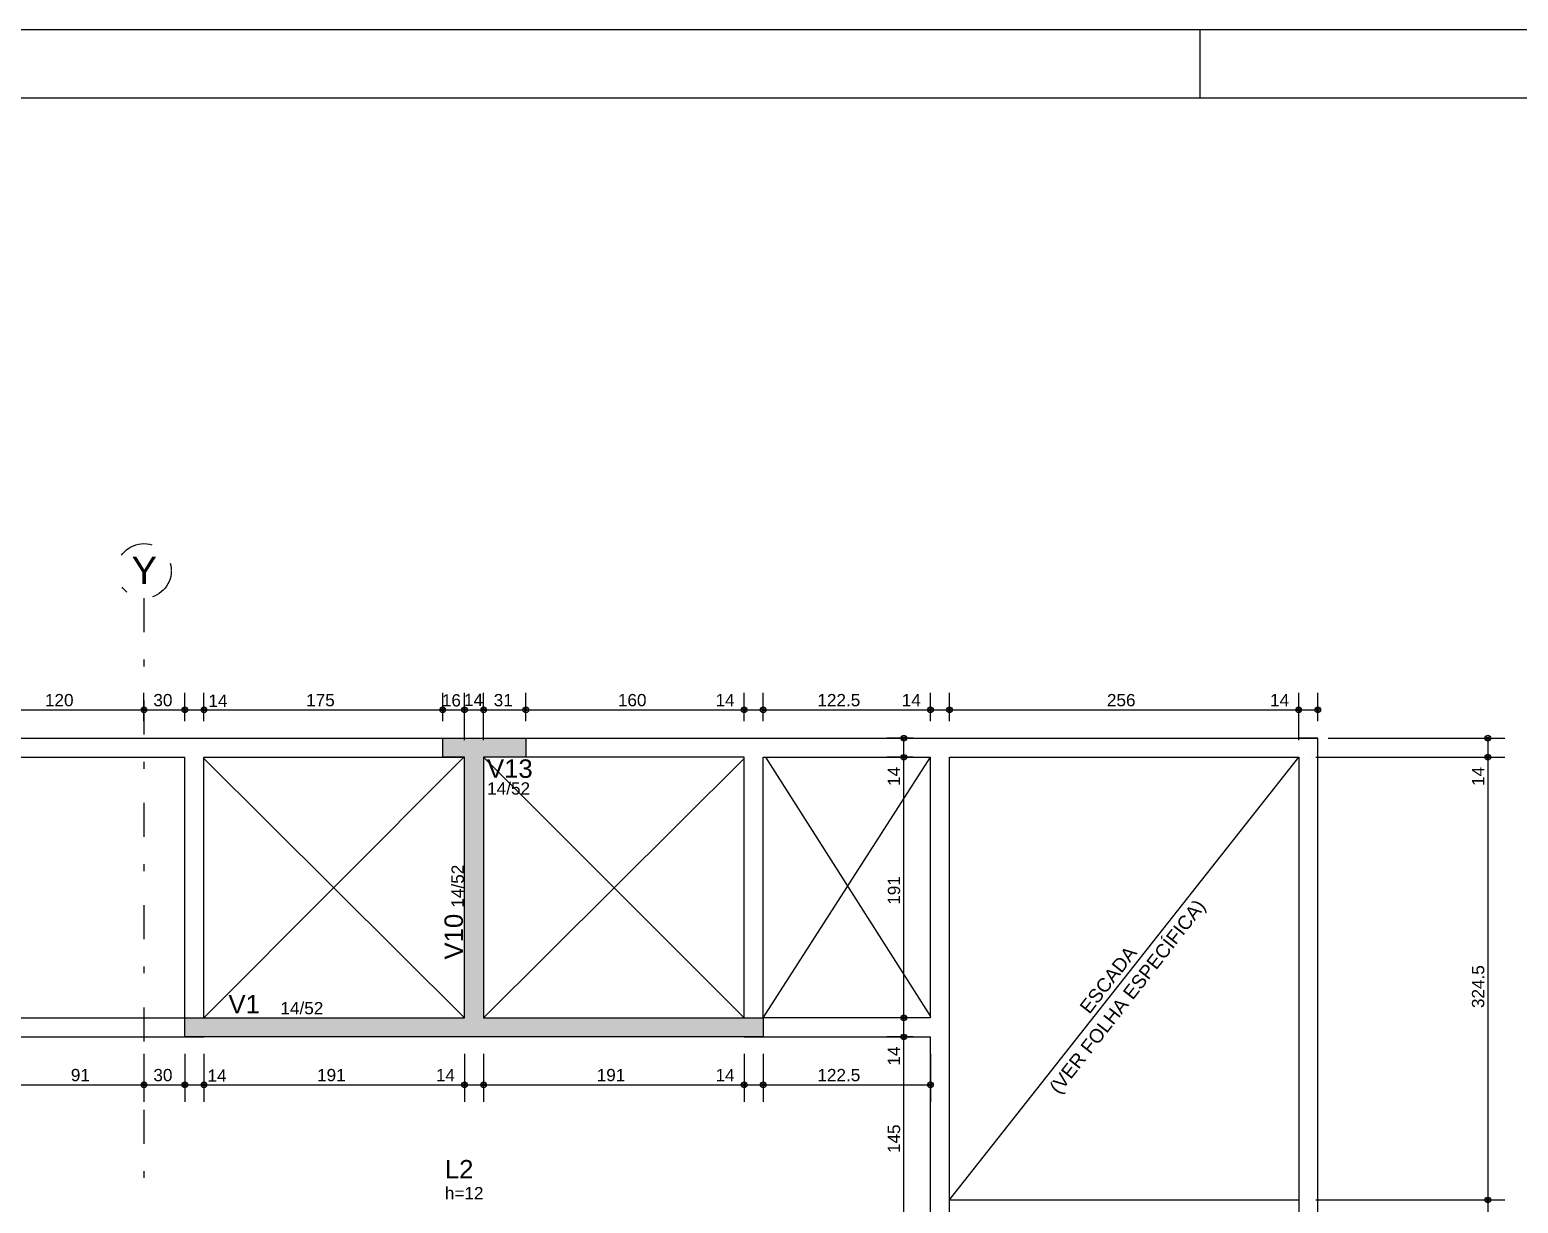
# Model space of a CAD drawing. Extents: x 0 to 119, y 0 to 84.
# Drawn here: x 27.75 to 49.57, y 66.9 to 84.1 of the extents above; entities that cross this region are included whole.
import ezdxf

# ---------------------------------------------------------------- set-up
doc = ezdxf.new("R2010")
doc.units = 0
doc.header["$MEASUREMENT"] = 0
doc.linetypes.add('ESTILO_TQS_0003', pattern=[1.5, 0.5, -0.4, 0.1, -0.5])
for name, color, linetype in [('10', 252, 'CONTINUOUS'), ('18', 6, 'CONTINUOUS'), ('25', 130, 'CONTINUOUS'), ('3', 7, 'CONTINUOUS'), ('32', 250, 'CONTINUOUS'), ('37', 7, 'CONTINUOUS'), ('38', 7, 'CONTINUOUS'), ('40', 7, 'CONTINUOUS'), ('7', 232, 'CONTINUOUS'), ('9', 8, 'CONTINUOUS')]:
    doc.layers.add(name, color=color, linetype=linetype)
doc.styles.add('TQS_ARIAL', font='arial.ttf')

msp = doc.modelspace()

# ---------------------------------------------------------------- linework, layer by layer
at = {"layer": '10', "color": 252, "linetype": 'Continuous'}
for p, q in [((30.30188, 69.61486), (34.11188, 73.43486)), ((34.12188, 69.61486), (30.30188, 73.41486)), ((38.22188, 69.61486), (34.40188, 73.43486)), ((34.40188, 69.61486), (38.22188, 73.41486)), ((38.50188, 69.61486), (40.951924, 73.43486)), ((38.534738, 73.43486), (40.95188, 69.63486)), ((41.231922, 66.94486), (46.351924, 73.43486)), ((41.231922, 66.94486), (46.351924, 66.94486))]:
    msp.add_line(p, q, dxfattribs=at)
at = {"layer": '18', "color": 6, "linetype": 'ESTILO_TQS_0003'}
msp.add_line((29.42188, 75.767195), (29.42188, 45.981619), dxfattribs=at)
msp.add_circle((29.42188, 76.167195), 0.4, dxfattribs=at)
at = {"layer": '25', "color": 130, "linetype": 'Continuous'}
msp.add_lwpolyline([(33.801836, 73.71486), (35.021836, 73.71486), (35.021836, 73.43486), (34.40188, 73.43486), (34.40188, 69.61486), (38.50188, 69.61486), (38.50188, 69.33486), (30.02188, 69.33486), (30.02188, 69.61486), (34.12188, 69.61486), (34.12188, 73.43486), (33.801836, 73.43486), (33.801836, 73.71486)], dxfattribs=at)
for points in [[(34.12188, 73.43486), (33.801836, 73.43486), (35.021836, 73.71486)], [(35.021836, 73.71486), (33.801836, 73.43486), (33.801836, 73.71486)], [(34.40188, 73.43486), (34.12188, 73.43486), (35.021836, 73.71486)], [(35.021836, 73.71486), (35.021836, 73.43486), (34.40188, 73.43486)], [(34.40188, 69.61486), (34.12188, 69.61486), (34.40188, 73.43486)], [(34.12188, 69.61486), (34.12188, 73.43486), (34.40188, 73.43486)], [(30.02188, 69.61486), (34.12188, 69.61486), (30.02188, 69.33486)], [(34.12188, 69.61486), (38.50188, 69.33486), (30.02188, 69.33486)], [(38.50188, 69.33486), (34.12188, 69.61486), (34.40188, 69.61486)], [(38.50188, 69.61486), (38.50188, 69.33486), (34.40188, 69.61486)]]:
    msp.add_solid(points, dxfattribs=at)
at = {"layer": '3', "color": 7, "linetype": 'Continuous'}
msp.add_lwpolyline([(33.801836, 73.71486), (35.021836, 73.71486), (35.021836, 73.43486), (34.40188, 73.43486), (34.40188, 69.61486), (38.50188, 69.61486), (38.50188, 69.33486), (30.02188, 69.33486), (30.02188, 69.61486), (34.12188, 69.61486), (34.12188, 73.43486), (33.801836, 73.43486), (33.801836, 73.71486)], dxfattribs=at)
at = {"layer": '32', "color": 250, "linetype": 'Continuous'}
for p, q in [((29.42188, 73.965167), (29.42188, 74.378577)), ((29.42188, 73.965167), (29.42188, 74.378577)), ((30.02188, 73.964754), (30.02188, 74.378577)), ((30.02188, 74.214754), (30.02188, 74.378577)), ((30.30188, 73.964756), (30.30188, 74.378577)), ((30.30188, 73.964756), (30.30188, 74.378577)), ((33.801836, 73.96486), (33.801836, 74.378577)), ((33.801836, 73.96486), (33.801836, 74.378577)), ((34.12188, 73.96486), (34.12188, 74.378577)), ((34.12188, 73.68486), (34.12188, 74.378577)), ((34.40188, 73.96486), (34.40188, 74.378577)), ((34.40188, 73.68486), (34.40188, 74.378577)), ((35.021836, 73.96486), (35.021836, 74.378577)), ((35.021836, 73.96486), (35.021836, 74.378577)), ((38.22188, 73.964815), (38.22188, 74.378577)), ((38.22188, 73.964815), (38.22188, 74.378577)), ((38.50188, 73.964818), (38.50188, 74.378577)), ((38.50188, 73.964818), (38.50188, 74.378577)), ((40.951924, 73.964836), (40.951924, 74.378577)), ((40.951924, 73.964836), (40.951924, 74.378577)), ((41.231924, 73.964838), (41.231924, 74.378577)), ((41.231924, 73.964838), (41.231924, 74.378577)), ((46.351924, 73.96486), (46.351924, 74.378577)), ((46.351924, 73.68486), (46.351924, 74.378577)), ((46.631924, 73.96486), (46.631924, 74.378577)), ((27.021925, 74.128577), (29.42188, 74.128577)), ((29.42188, 74.128577), (30.02188, 74.128577)), ((30.02188, 74.128577), (30.30188, 74.128577)), ((30.30188, 74.128577), (33.801836, 74.128577)), ((33.801836, 74.128577), (34.12188, 74.128577)), ((34.12188, 74.128577), (34.40188, 74.128577)), ((34.40188, 74.128577), (35.021836, 74.128577)), ((35.021836, 74.128577), (38.22188, 74.128577)), ((38.22188, 74.128577), (38.50188, 74.128577)), ((38.50188, 74.128577), (40.951924, 74.128577)), ((40.951924, 74.128577), (41.231924, 74.128577)), ((41.231924, 74.128577), (46.351924, 74.128577)), ((46.351924, 74.128577), (46.631924, 74.128577)), ((30.02188, 73.964754), (30.02188, 73.964754)), ((29.42188, 73.715167), (29.42188, 73.715167)), ((29.42188, 73.715167), (29.42188, 73.715167)), ((30.02188, 73.714754), (30.02188, 73.714754)), ((30.30188, 73.714756), (30.30188, 73.714756)), ((30.30188, 73.714756), (30.30188, 73.714756)), ((33.801836, 73.71486), (33.801836, 73.71486)), ((33.801836, 73.71486), (33.801836, 73.71486)), ((34.12188, 73.71486), (34.12188, 73.71486)), ((34.40188, 73.71486), (34.40188, 73.71486)), ((35.021836, 73.71486), (35.021836, 73.71486)), ((35.021836, 73.71486), (35.021836, 73.71486)), ((38.22188, 73.714815), (38.22188, 73.714815)), ((38.22188, 73.714815), (38.22188, 73.714815)), ((38.50188, 73.714818), (38.50188, 73.714818)), ((38.50188, 73.714818), (38.50188, 73.714818)), ((40.701383, 73.714202), (40.311902, 73.714202)), ((40.561902, 73.434202), (40.561902, 73.714202)), ((40.951383, 73.714202), (40.951383, 73.714202)), ((40.951924, 73.714836), (40.951924, 73.714836)), ((40.951924, 73.714836), (40.951924, 73.714836)), ((41.231924, 73.714838), (41.231924, 73.714838)), ((41.231924, 73.714838), (41.231924, 73.714838)), ((46.351924, 73.71486), (46.351924, 73.71486)), ((46.531924, 73.71486), (46.531924, 73.71486)), ((46.631924, 73.71486), (46.631924, 73.71486)), ((46.781924, 73.71486), (49.375329, 73.71486)), ((49.125329, 73.71486), (49.125329, 73.43486)), ((34.12188, 73.43486), (34.12188, 73.43486)), ((34.40188, 73.43486), (34.40188, 73.43486)), ((40.701383, 73.434202), (40.311902, 73.434202)), ((40.701383, 73.434202), (40.311902, 73.434202)), ((40.561902, 69.614202), (40.561902, 73.434202)), ((40.951383, 73.434202), (40.951383, 73.434202)), ((40.951383, 73.434202), (40.951383, 73.434202)), ((46.351924, 73.43486), (46.351924, 73.43486)), ((46.351924, 73.43486), (46.351924, 73.43486)), ((46.531924, 73.43486), (46.531924, 73.43486)), ((46.601924, 73.43486), (49.375329, 73.43486)), ((46.781924, 73.43486), (49.375329, 73.43486)), ((49.125329, 73.43486), (49.125329, 66.94486)), ((40.701383, 69.614202), (40.311902, 69.614202)), ((40.701383, 69.614202), (40.311902, 69.614202)), ((40.561902, 69.334202), (40.561902, 69.614202)), ((40.951383, 69.614202), (40.951383, 69.614202)), ((40.951383, 69.614202), (40.951383, 69.614202)), ((29.42188, 69.33486), (29.42188, 69.33486)), ((30.021836, 69.33486), (30.021836, 69.33486)), ((30.021836, 69.33486), (30.021836, 69.33486)), ((30.30188, 69.33486), (30.30188, 69.33486)), ((30.30188, 69.33486), (30.30188, 69.33486)), ((34.12188, 69.33486), (34.12188, 69.33486)), ((34.12188, 69.33486), (34.12188, 69.33486)), ((34.40188, 69.33486), (34.40188, 69.33486)), ((34.40188, 69.33486), (34.40188, 69.33486)), ((38.22188, 69.33486), (38.22188, 69.33486)), ((38.22188, 69.33486), (38.22188, 69.33486)), ((38.50188, 69.33486), (38.50188, 69.33486)), ((38.50188, 69.33486), (38.50188, 69.33486)), ((40.701383, 69.334202), (40.311902, 69.334202)), ((40.701383, 69.334202), (40.311902, 69.334202)), ((40.561902, 66.434202), (40.561902, 69.334202)), ((40.951383, 69.334202), (40.951383, 69.334202)), ((40.951383, 69.334202), (40.951383, 69.334202)), ((40.951924, 69.33486), (40.951924, 69.33486)), ((29.42188, 69.08486), (29.42188, 68.381629)), ((29.42188, 69.08486), (29.42188, 69.08486)), ((30.021836, 69.08486), (30.021836, 68.381629)), ((30.021836, 69.08486), (30.021836, 68.381629)), ((30.30188, 69.08486), (30.30188, 68.381629)), ((30.30188, 69.08486), (30.30188, 68.381629)), ((34.12188, 69.08486), (34.12188, 68.381629)), ((34.12188, 69.08486), (34.12188, 68.381629)), ((34.40188, 69.08486), (34.40188, 68.381629)), ((34.40188, 69.08486), (34.40188, 68.381629)), ((38.22188, 69.08486), (38.22188, 68.381629)), ((38.22188, 69.08486), (38.22188, 68.381629)), ((38.50188, 69.08486), (38.50188, 68.381629)), ((38.50188, 69.08486), (38.50188, 68.381629)), ((40.951924, 69.08486), (40.951924, 68.381629)), ((29.42188, 68.83486), (29.42188, 68.381629)), ((27.60188, 68.631629), (29.42188, 68.631629)), ((29.42188, 68.631629), (30.021836, 68.631629)), ((30.021836, 68.631629), (30.30188, 68.631629)), ((30.30188, 68.631629), (34.12188, 68.631629)), ((34.12188, 68.631629), (34.40188, 68.631629)), ((34.40188, 68.631629), (38.22188, 68.631629)), ((38.22188, 68.631629), (38.50188, 68.631629)), ((38.50188, 68.631629), (40.951924, 68.631629)), ((46.351924, 66.94486), (46.351924, 66.94486)), ((46.351924, 66.94486), (46.351924, 66.94486)), ((46.601924, 66.94486), (49.375329, 66.94486)), ((46.601924, 66.94486), (49.375329, 66.94486)), ((49.125329, 66.94486), (49.125329, 66.43486))]:
    msp.add_line(p, q, dxfattribs=at)
for centre, radius in [((29.42188, 74.128577), 0.041625), ((29.42188, 74.128577), 0.041625), ((29.42188, 74.128577), 0.02075), ((29.42188, 74.128577), 0.02075), ((30.02188, 74.128577), 0.041625), ((30.02188, 74.128577), 0.041625), ((30.02188, 74.128577), 0.02075), ((30.02188, 74.128577), 0.02075), ((30.30188, 74.128577), 0.041625), ((30.30188, 74.128577), 0.041625), ((30.30188, 74.128577), 0.02075), ((30.30188, 74.128577), 0.02075), ((33.801836, 74.128577), 0.041625), ((33.801836, 74.128577), 0.041625), ((33.801836, 74.128577), 0.02075), ((33.801836, 74.128577), 0.02075), ((34.12188, 74.128577), 0.041625), ((34.12188, 74.128577), 0.041625), ((34.12188, 74.128577), 0.02075), ((34.12188, 74.128577), 0.02075), ((34.40188, 74.128577), 0.041625), ((34.40188, 74.128577), 0.041625), ((34.40188, 74.128577), 0.02075), ((34.40188, 74.128577), 0.02075), ((35.021836, 74.128577), 0.041625), ((35.021836, 74.128577), 0.041625), ((35.021836, 74.128577), 0.02075), ((35.021836, 74.128577), 0.02075), ((38.22188, 74.128577), 0.041625), ((38.22188, 74.128577), 0.041625), ((38.22188, 74.128577), 0.02075), ((38.22188, 74.128577), 0.02075), ((38.50188, 74.128577), 0.041625), ((38.50188, 74.128577), 0.041625), ((38.50188, 74.128577), 0.02075), ((38.50188, 74.128577), 0.02075), ((40.951924, 74.128577), 0.041625), ((40.951924, 74.128577), 0.041625), ((40.951924, 74.128577), 0.02075), ((40.951924, 74.128577), 0.02075), ((41.231924, 74.128577), 0.041625), ((41.231924, 74.128577), 0.041625), ((41.231924, 74.128577), 0.02075), ((41.231924, 74.128577), 0.02075), ((46.351924, 74.128577), 0.041625), ((46.351924, 74.128577), 0.041625), ((46.351924, 74.128577), 0.02075), ((46.351924, 74.128577), 0.02075), ((46.631924, 74.128577), 0.041625), ((46.631924, 74.128577), 0.02075), ((40.561902, 73.714202), 0.041625), ((40.561902, 73.714202), 0.02075), ((49.125329, 73.71486), 0.041625), ((49.125329, 73.71486), 0.02075), ((40.561902, 73.434202), 0.041625), ((40.561902, 73.434202), 0.041625), ((40.561902, 73.434202), 0.02075), ((40.561902, 73.434202), 0.02075), ((49.125329, 73.43486), 0.041625), ((49.125329, 73.43486), 0.041625), ((49.125329, 73.43486), 0.02075), ((49.125329, 73.43486), 0.02075), ((40.561902, 69.614202), 0.041625), ((40.561902, 69.614202), 0.041625), ((40.561902, 69.614202), 0.02075), ((40.561902, 69.614202), 0.02075), ((40.561902, 69.334202), 0.041625), ((40.561902, 69.334202), 0.041625), ((40.561902, 69.334202), 0.02075), ((40.561902, 69.334202), 0.02075), ((29.42188, 68.631629), 0.041625), ((29.42188, 68.631629), 0.041625), ((29.42188, 68.631629), 0.02075), ((29.42188, 68.631629), 0.02075), ((30.021836, 68.631629), 0.041625), ((30.021836, 68.631629), 0.041625), ((30.021836, 68.631629), 0.02075), ((30.021836, 68.631629), 0.02075), ((30.30188, 68.631629), 0.041625), ((30.30188, 68.631629), 0.041625), ((30.30188, 68.631629), 0.02075), ((30.30188, 68.631629), 0.02075), ((34.12188, 68.631629), 0.041625), ((34.12188, 68.631629), 0.041625), ((34.12188, 68.631629), 0.02075), ((34.12188, 68.631629), 0.02075), ((34.40188, 68.631629), 0.041625), ((34.40188, 68.631629), 0.041625), ((34.40188, 68.631629), 0.02075), ((34.40188, 68.631629), 0.02075), ((38.22188, 68.631629), 0.041625), ((38.22188, 68.631629), 0.041625), ((38.22188, 68.631629), 0.02075), ((38.22188, 68.631629), 0.02075), ((38.50188, 68.631629), 0.041625), ((38.50188, 68.631629), 0.041625), ((38.50188, 68.631629), 0.02075), ((38.50188, 68.631629), 0.02075), ((40.951924, 68.631629), 0.041625), ((40.951924, 68.631629), 0.02075), ((49.125329, 66.94486), 0.041625), ((49.125329, 66.94486), 0.041625), ((49.125329, 66.94486), 0.02075), ((49.125329, 66.94486), 0.02075)]:
    msp.add_circle(centre, radius, dxfattribs=at)
at = {"layer": '40', "linetype": 'Continuous'}
for p, q in [((118.9, 84.099998), (0, 84.100001)), ((44.9, 84.099999), (44.9, 83.099999))]:
    msp.add_line(p, q, dxfattribs=at)
at = {"layer": '7', "color": 232, "linetype": 'Continuous'}
msp.add_line((3, 83.100001), (117.9, 83.099998), dxfattribs=at)
at = {"layer": '9', "color": 8, "linetype": 'Continuous'}
for p, q in [((25.80188, 73.71474), (28.22188, 73.71474)), ((28.22188, 73.71474), (44.151924, 73.71486)), ((44.151924, 73.71486), (46.631924, 73.71486)), ((46.631924, 73.71486), (46.351924, 73.71486)), ((46.631924, 62.31486), (46.631924, 73.71486)), ((17.90188, 73.43474), (30.02188, 73.43474)), ((30.02188, 69.61486), (30.02188, 73.43486)), ((30.30188, 69.61486), (30.30188, 73.43486)), ((30.30188, 73.43486), (34.11188, 73.43486)), ((38.50188, 73.43486), (40.951924, 73.43486)), ((40.951924, 69.61486), (40.951924, 73.43486)), ((41.231924, 62.31486), (41.231924, 73.43486)), ((41.231924, 69.33486), (41.231924, 69.61486)), ((30.021836, 69.33486), (30.30188, 69.33486)), ((40.951924, 63.51486), (40.951924, 69.33486))]:
    msp.add_line(p, q, dxfattribs=at)
for points in [[(38.22188, 69.61486), (38.22188, 73.43486), (34.40188, 73.43486)], [(40.951924, 69.61486), (38.50188, 69.61486), (38.50188, 73.43486)], [(41.231924, 73.43486), (46.351924, 73.43486), (46.351924, 62.31486)], [(27.321836, 68.91486), (27.321836, 69.61486), (30.02188, 69.61486)], [(27.60188, 69.33486), (30.021836, 69.33486)], [(38.22188, 69.33486), (38.50188, 69.33486), (40.951924, 69.33486)]]:
    msp.add_lwpolyline(points, dxfattribs=at)

# ---------------------------------------------------------------- texts
at = {"layer": '10', "color": 252, "linetype": 'Continuous', "style": 'TQS_ARIAL'}
for s, p in [('(VER FOLHA ESPECÍFICA)', (42.837236, 68.48329)), ('ESCADA', (43.283225, 69.658411))]:
    msp.add_text(s, height=0.2, rotation=52, dxfattribs=at).set_placement(p)
at = {"layer": '18', "color": 6, "linetype": 'ESTILO_TQS_0003', "style": 'TQS_ARIAL'}
msp.add_text('Y', height=0.4, dxfattribs=at).set_placement((29.240007, 75.975942))
at = {"layer": '32', "color": 250, "linetype": 'Continuous', "style": 'TQS_ARIAL'}
for s, p in [('120', (27.969903, 74.182577)), ('30', (29.55988, 74.182577)), ('14', (30.365936, 74.173256)), ('175', (31.799858, 74.182577)), ('16', (33.789469, 74.179231)), ('14', (34.114033, 74.18596)), ('31', (34.549858, 74.182577)), ('160', (36.369858, 74.182577)), ('14', (37.80188, 74.182577)), ('122.5', (39.294902, 74.182577)), ('14', (40.531924, 74.182577)), ('256', (43.539924, 74.182577)), ('14', (45.931924, 74.182577)), ('91', (28.34988, 68.685629)), ('30', (29.559858, 68.685629)), ('14', (30.35348, 68.677779)), ('191', (31.95988, 68.685629)), ('14', (33.70188, 68.685629)), ('191', (36.05988, 68.685629)), ('14', (37.80188, 68.685629)), ('122.5', (39.294902, 68.685629))]:
    msp.add_text(s, height=0.18, dxfattribs=at).set_placement(p)
for s, p in [('14', (40.507902, 73.014202)), ('14', (49.071329, 73.01486)), ('191', (40.507902, 71.272202)), ('324.5', (49.071329, 69.75786)), ('14', (40.507902, 68.914202)), ('145', (40.507902, 67.632202))]:
    msp.add_text(s, height=0.18, rotation=90, dxfattribs=at).set_placement(p)
at = {"layer": '37', "color": 7, "linetype": 'Continuous', "style": 'TQS_ARIAL'}
for s, height, p in [('V13', 0.27, (34.450477, 73.133342)), ('14/52', 0.18, (34.453888, 72.887786)), ('V1', 0.27, (30.661033, 69.679209)), ('14/52', 0.18, (31.42266, 69.666785))]:
    msp.add_text(s, height=height, dxfattribs=at).set_placement(p)
for s, height, p in [('14/52', 0.18, (34.11076, 71.230531)), ('V10', 0.27, (34.098336, 70.468904))]:
    msp.add_text(s, height=height, rotation=90, dxfattribs=at).set_placement(p)
at = {"layer": '38', "color": 7, "linetype": 'Continuous', "style": 'TQS_ARIAL'}
for s, height, p in [('L2', 0.27, (33.833225, 67.260627)), ('h=12', 0.18, (33.833225, 66.954627))]:
    msp.add_text(s, height=height, dxfattribs=at).set_placement(p)

doc.saveas('drawing.dxf')
